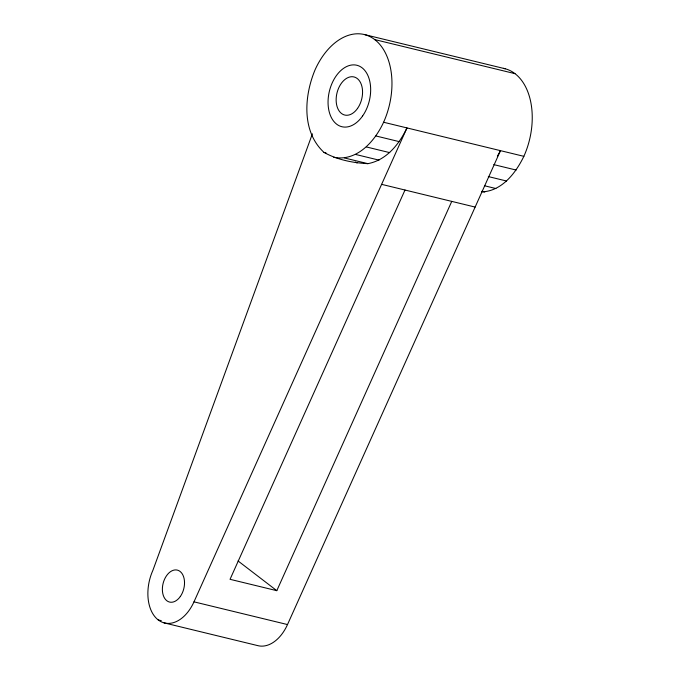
<?xml version="1.0" encoding="UTF-8"?>
<svg xmlns="http://www.w3.org/2000/svg" width="680" height="680" viewBox="0 0 680 680"><rect width="100%" height="100%" fill="white"/><g stroke="black" fill="none" stroke-linecap="round" stroke-linejoin="round"><path stroke-width="1.02" d="M312.4 133.824L152.898 570.325A37.953 24.641 -76.3 0 0 158.227 619.931L161.313 620.687M158.227 619.931A37.953 24.641 -76.3 0 0 193.987 601.842L406.971 127.933C399.211 144.168 386.521 160.174 367.897 163.659C352.793 162.894 337.305 159.808 323.995 152.405C301.401 131.529 304.147 95.88 315.112 69.725A63.257 41.063 -76.3 0 1 374.705 39.576L514.981 73.653M405 190.026L230.044 579.309L276.802 590.673L451.75 201.391M164.067 622.863L257.584 645.583A37.953 24.641 -76.3 0 0 287.504 624.563L500.488 150.654L497.394 156.136M333.727 157.284C356.813 161.882 374.892 141.219 383.596 122.247A63.257 41.063 -76.3 0 0 374.705 39.576M481.839 191.87C501.848 191.225 515.806 172.95 523.863 156.332A63.257 41.063 -76.3 0 0 503.362 68.34M364.981 34.697L505.248 68.782M383.596 122.247L523.863 156.332M375.87 135.957L399.245 141.635M493.773 164.611L516.137 170.043M366.333 146.94L389.708 152.626M488.308 176.579L506.6 181.024M355.64 154.453L379.015 160.131M484.729 185.819L495.907 188.538M323.995 152.405L326.026 152.898M344.513 157.981L367.897 163.659M481.738 191.318L484.789 192.066M381.616 184.348L475.133 207.069M193.987 601.842L287.504 624.563M355.334 162.078L357.102 162.962M238.068 560.966L276.802 590.673M357.57 108.383A19.61 12.733 -76.3 0 0 354.195 76.993A19.61 12.733 -76.3 0 0 336.286 102.603A19.61 12.733 -76.3 0 0 357.57 108.383M362.61 115.974A31.628 20.536 -76.3 0 0 357.17 65.34A31.628 20.536 -76.3 0 0 328.278 106.65A31.628 20.536 -76.3 0 0 362.61 115.974M180.336 596.479A16.448 10.676 -76.3 0 0 177.506 570.146A16.448 10.676 -76.3 0 0 162.486 591.625A16.448 10.676 -76.3 0 0 180.336 596.479"/></g></svg>
